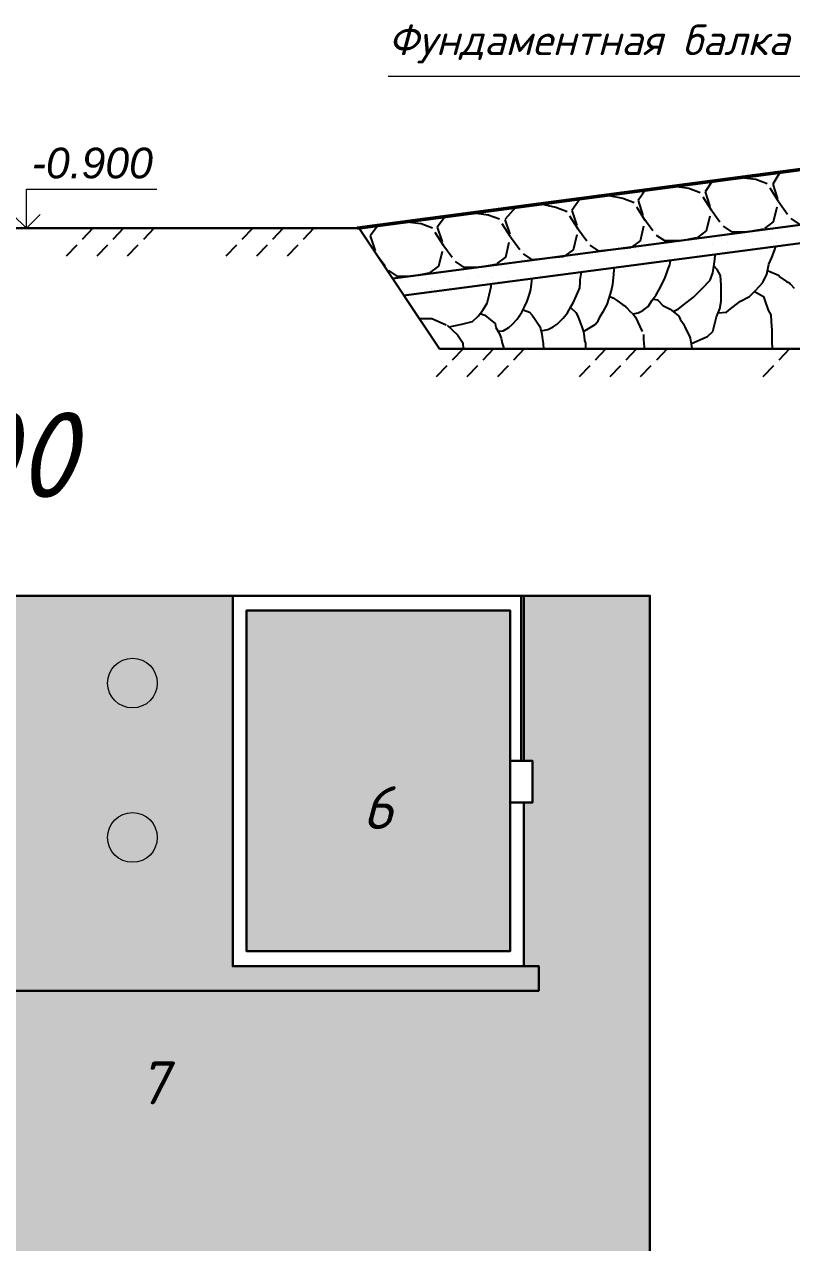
# Model space of a CAD drawing. Header units: millimetres. Extents: x 84778 to 227326, y -44398 to 146312.
# Drawn here: x 205831 to 212101, y -26111 to -16149 of the extents above; entities that cross this region are included whole.
import ezdxf

# ---------------------------------------------------------------- set-up
doc = ezdxf.new("R2010")
doc.units = ezdxf.units.MM
doc.header["$LTSCALE"] = 10
doc.linetypes.add('ACAD_ISO03W100', pattern=[30, 12, -18])
doc.linetypes.add('DASHED', pattern=[19.05, 12.7, -6.35])
for name, color, linetype, lineweight in [('Основная', 7, 'Continuous', 30), ('основной', 7, 'Continuous', 30), ('пунктирная', 7, 'ACAD_ISO03W100', 20), ('Тонкая', 7, 'Continuous', 25)]:
    doc.layers.add(name, color=color, linetype=linetype, lineweight=lineweight)
for name, color, linetype in [('Размерная', 7, 'Continuous'), ('Текст', 7, 'Continuous'), ('Штриховка', 7, 'DASHED')]:
    doc.layers.add(name, color=color, linetype=linetype)
doc.styles.add('Isocpeur', font='isocpeui.ttf')
doc.styles.add('STIL 888', font='ARIALI.TTF')

msp = doc.modelspace()

# ---------------------------------------------------------------- hatches: boundary and pattern name
at = {"layer": 'основной', "ltscale": 1000}
h = msp.add_hatch(color=111, dxfattribs=at)
h.paths.add_polyline_path([(197543.2, -24521.1), (200595.7, -24521.1), (200595.7, -23351.2), (199878.6, -23351.2), (199878.6, -21851.2), (202195.7, -21851.2), (202195.7, -23351.2), (201495.7, -23351.2), (201495.7, -24451.2), (201995.7, -24451.2), (201995.7, -23851.2), (204195.7, -23851.2), (204195.7, -24651.2), (205195.7, -24651.2), (205195.7, -24051.2), (210034.4, -24051.2), (210034.4, -23851.2), (207534.4, -23851.2), (207534.4, -20821.1), (195943.2, -20821.1), (195943.2, -32721.1), (200943.2, -32721.1), (200943.2, -30921.1), (199543.2, -30921.1), (199543.2, -31421.1), (197543.2, -31421.1), (197543.2, -25921.1)])
h.paths.add_polyline_path([(197403.5, -26588.7, -1), (196997.8, -26588.7, -1)], flags=16)
h.paths.add_polyline_path([(196125.2, -25510.1, -1), (196530.9, -25510.1, -1)], flags=16)
h.paths.add_polyline_path([(196883, -24546.2, -1), (197288.7, -24546.2, -1)], flags=16)
h.paths.add_polyline_path([(196553.9, -28020.5, -1), (196148.2, -28020.5, -1)], flags=16)
h.paths.add_polyline_path([(198329.7, -23743, -1), (198735.4, -23743, -1)], flags=16)
h.paths.add_polyline_path([(196171.1, -23238.1, -1), (196576.8, -23238.1, -1)], flags=16)
h.paths.add_polyline_path([(197594.9, -22825, -1), (198000.6, -22825, -1)], flags=16)
h.paths.add_polyline_path([(197380.6, -29076.1, -1), (196974.9, -29076.1, -1)], flags=16)
h.paths.add_polyline_path([(199937.1, -24156.1, -1), (200342.8, -24156.1, -1)], flags=16)
h.paths.add_polyline_path([(199064.5, -22366, -1), (199470.2, -22366, -1)], flags=16)
h.paths.add_polyline_path([(196553.9, -30315.4, -1), (196148.2, -30315.4, -1)], flags=16)
h.paths.add_polyline_path([(197380.6, -31187.5, -1), (196974.9, -31187.5, -1)], flags=16)
h.paths.add_polyline_path([(202722.4, -22820.6, -1), (203128.1, -22820.6, -1)], flags=16)
h.paths.add_polyline_path([(202676.5, -21466.6, -1), (203082.2, -21466.6, -1)], flags=16)
h.paths.add_polyline_path([(203916.5, -22889.5, -1), (204322.2, -22889.5, -1)], flags=16)
h.paths.add_polyline_path([(203870.5, -21489.6, -1), (204276.3, -21489.6, -1)], flags=16)
h.paths.add_polyline_path([(205363.2, -22843.6, -1), (205768.9, -22843.6, -1)], flags=16)
h.paths.add_polyline_path([(205409.1, -21466.6, -1), (205814.8, -21466.6, -1)], flags=16)
h.paths.add_polyline_path([(206511.3, -22797.7, -1), (206917, -22797.7, -1)], flags=16)
h.paths.add_polyline_path([(206511.3, -21535.5, -1), (206917, -21535.5, -1)], flags=16)
h.paths.add_polyline_path([(202896.7, -32721.1), (202896.7, -30921.1), (201943.2, -30921.1), (201943.2, -32721.1)])
h.paths.add_polyline_path([(202209.1, -31833.7, -1), (202614.8, -31833.7, -1)], flags=16)
h.paths.add_polyline_path([(209688.6, -32721.1), (209688.6, -30921.1), (203196.7, -30921.1), (203196.7, -32721.1)])
h.paths.add_polyline_path([(203808.2, -31815.6, -1), (204213.9, -31815.6, -1)], flags=16)
h.paths.add_polyline_path([(204716.7, -31325.2, -1), (205122.4, -31325.2, -1)], flags=16)
h.paths.add_polyline_path([(205534.4, -32106.1, -1), (205940.1, -32106.1, -1)], flags=16)
h.paths.add_polyline_path([(206642.8, -31397.9, -1), (207048.5, -31397.9, -1)], flags=16)
h.paths.add_polyline_path([(207587.7, -32124.3, -1), (207993.4, -32124.3, -1)], flags=16)
h.paths.add_polyline_path([(208659.8, -31488.7, -1), (209065.5, -31488.7, -1)], flags=16)
h.paths.add_polyline_path([(209988.6, -32721.1), (210943.2, -32721.1), (210943.2, -30921.1), (209988.6, -30921.1)])
h.paths.add_polyline_path([(210246.3, -31514.4, -1), (210652, -31514.4, -1)], flags=16)
h.paths.add_polyline_path([(201943.2, -33021.1), (201943.2, -33821.1), (205211.3, -33821.1), (205700.7, -33536.2), (207047.4, -33536.2), (207556, -33821.1), (210943.2, -33821.1), (210943.2, -33021.1)])
h.paths.add_polyline_path([(200943.2, -33821.1), (200943.2, -33021.1), (195943.2, -33021.1), (195943.2, -33821.1)])
h.paths.add_polyline_path([(204369.8, -22322.4), (204834.7, -22322.4), (204834.7, -21797.4), (204369.8, -21797.4)], flags=24)
h.paths.add_polyline_path([(196659, -30140.6), (197123.8, -30140.6), (197123.8, -29615.6), (196659, -29615.6)], flags=24)
h.paths.add_polyline_path([(206439.1, -32387.6), (206903.9, -32387.6), (206903.9, -31862.6), (206439.1, -31862.6)], flags=24)
at = {"layer": 'Тонкая', "ltscale": 1000}
h = msp.add_hatch(color=254, dxfattribs=at)
h.paths.add_polyline_path([(210943.2, -20821.1), (209912.1, -20821.1), (209912.1, -22171), (209982.6, -22171), (209982.6, -22512.2), (209912.1, -22512.2), (209912.1, -23851.2), (210034.4, -23851.2), (210034.4, -24051.2), (205195.7, -24051.2), (205195.7, -24651.2), (205195.7, -25060.4), (205195.7, -25860.4), (201495.7, -25860.4), (201496, -26660.4), (205595.7, -26660.4), (205595.7, -26659.1), (210263.6, -26659.1), (210943.2, -26659.1)])
h.paths.add_polyline_path([(206670.1, -25072.4), (207153.1, -25072.4), (207153.1, -24540.7), (206670.1, -24540.7)], flags=24)
h = msp.add_hatch(color=254, dxfattribs=at)
h.paths.add_polyline_path([(209801.6, -20942.7), (207646.8, -20942.7), (207646.8, -23726.2), (209801.6, -23726.2)])
h.paths.add_polyline_path([(208504.6, -22816.7), (208949, -22816.7), (208949, -22291.7), (208504.6, -22291.7)], flags=24)
h = msp.add_hatch(color=93, dxfattribs=at)
edge = h.paths.add_edge_path()
edge.add_arc((196351.1, -30315.4), 202.9, 0, 360)
edge = h.paths.add_edge_path()
edge.add_arc((197177.7, -31187.5), 202.9, 0, 360)
edge = h.paths.add_edge_path()
edge.add_arc((197200.7, -26588.7), 202.9, 0, 360)
edge = h.paths.add_edge_path()
edge.add_arc((196351.1, -28020.5), 202.9, 0, 360)
edge = h.paths.add_edge_path()
edge.add_arc((197177.7, -29076.1), 202.9, 0, 360)
edge = h.paths.add_edge_path()
edge.add_arc((196374, -23238.1), 202.9, 0, 360)
edge = h.paths.add_edge_path()
edge.add_arc((196328.1, -25510.1), 202.9, 0, 360)
edge = h.paths.add_edge_path()
edge.add_arc((197085.9, -24546.2), 202.9, 0, 360)
edge = h.paths.add_edge_path()
edge.add_arc((197797.7, -22825), 202.9, 0, 360)
edge = h.paths.add_edge_path()
edge.add_arc((199267.4, -22366), 202.9, 0, 360)
edge = h.paths.add_edge_path()
edge.add_arc((198532.5, -23743), 202.9, 0, 360)
edge = h.paths.add_edge_path()
edge.add_arc((200140, -24156.1), 202.9, 0, 360)
edge = h.paths.add_edge_path()
edge.add_arc((202925.2, -22820.6), 202.9, 0, 360)
edge = h.paths.add_edge_path()
edge.add_arc((204119.3, -22889.5), 202.9, 0, 360)
edge = h.paths.add_edge_path()
edge.add_arc((202879.3, -21466.6), 202.9, 0, 360)
edge = h.paths.add_edge_path()
edge.add_arc((204073.4, -21489.6), 202.9, 0, 360)
edge = h.paths.add_edge_path()
edge.add_arc((205611.9, -21466.6), 202.9, 0, 360)
edge = h.paths.add_edge_path()
edge.add_arc((205566, -22843.6), 202.9, 0, 360)
edge = h.paths.add_edge_path()
edge.add_arc((206714.2, -22797.7), 202.9, 0, 360)
edge = h.paths.add_edge_path()
edge.add_arc((206714.2, -21535.5), 202.9, 0, 360)
edge = h.paths.add_edge_path()
edge.add_arc((202412, -31833.7), 202.9, 0, 360)
edge = h.paths.add_edge_path()
edge.add_arc((204011, -31815.6), 202.9, 0, 360)
edge = h.paths.add_edge_path()
edge.add_arc((204919.6, -31325.2), 202.9, 0, 360)
edge = h.paths.add_edge_path()
edge.add_arc((205737.2, -32106.1), 202.9, 0, 360)
edge = h.paths.add_edge_path()
edge.add_arc((206845.7, -31397.9), 202.9, 0, 360)
edge = h.paths.add_edge_path()
edge.add_arc((207790.5, -32124.3), 202.9, 0, 360)
edge = h.paths.add_edge_path()
edge.add_arc((208862.6, -31488.7), 202.9, 0, 360)
edge = h.paths.add_edge_path()
edge.add_arc((210449.1, -31514.4), 202.9, 0, 360)
h.paths.add_polyline_path([(209988.6, -30921.1), (209988.6, -32721.1)])
edge = h.paths.add_edge_path(flags=17)
edge.add_line((209988.6, -30921.1), (209988.6, -32721.1))

# ---------------------------------------------------------------- linework, layer by layer
for p, q in [((195943.2, -20821.1), (210943.2, -20821.1)), ((210943.2, -20821.1), (210943.2, -34821.1)), ((209801.6, -20942.7), (207646.8, -20942.7)), ((209801.6, -23726.2), (209801.6, -20942.7)), ((207646.8, -23726.2), (209801.6, -23726.2))]:
    msp.add_line(p, q)
at = {"color": 0}
msp.add_line((207646.8, -20942.7), (207646.8, -23726.2), dxfattribs=at)
msp.add_lwpolyline([(207534.4, -20821.1), (207534.4, -23851.2), (209912.1, -23851.2), (209912.1, -22512.2), (209801.6, -22512.2), (209801.6, -23726.2), (207646.8, -23726.2), (207646.8, -20942.7), (209801.6, -20942.7), (209801.6, -22171), (209912.1, -22171), (209912.1, -20821.1), (207534.4, -20821.1)], dxfattribs=at)
for points in [[(210034.4, -23851.2), (207534.4, -23851.2), (207534.4, -20821.1)], [(209912.1, -22171), (209912.1, -20821.1)], [(210943.2, -20821.1), (210943.2, -30921.1)], [(209912.1, -23851.2), (209912.1, -22512.2)], [(210034.4, -24051.2), (210034.4, -23851.2)]]:
    msp.add_lwpolyline(points)
msp.add_lwpolyline([(209801.6, -22512.2), (209982.6, -22512.2), (209982.6, -22171), (209801.6, -22171)], close=True)
at = {"lineweight": 0}
for centre in [(206714.2, -21535.5), (206714.2, -22797.7)]:
    msp.add_circle(centre, 202.9, dxfattribs=at)
at = {"layer": 'Defpoints'}
msp.add_line((209224.2, -18802.1), (212584.4, -18802.1), dxfattribs=at)
for radius, start, end in [(401.1, 29.28982, 29.41068), (283.5, 155.51166, 155.89031)]:
    msp.add_arc((210868.6, -18109.3), radius, start, end, dxfattribs=at)
at = {"layer": 'Основная', "lineweight": 50}
msp.add_line((208552.6, -17815.4), (213718.9, -17132.6), dxfattribs=at)
at = {"layer": 'Основная'}
for p, q in [((208841.5, -18227.2), (213568.9, -17602.4)), ((208565, -17812), (209224.2, -18802.1)), ((213568.9, -17752.4), (208933.3, -18365.1)), ((209224.2, -18802.1), (214014.2, -18802.1))]:
    msp.add_line(p, q, dxfattribs=at)
at = {"layer": 'Основная', "ltscale": 50}
msp.add_line((204197.5, -17815.4), (208552.6, -17815.4), dxfattribs=at)
at = {"layer": 'Основная', "ltscale": 1000}
for points in [[(195943.2, -20821.1), (195943.2, -34821.1), (210943.2, -34821.1), (210943.2, -20821.1), (195943.2, -20821.1)], [(200595.7, -24521.1), (200595.7, -23351.2), (199878.6, -23351.2), (199878.6, -21851.2), (202195.7, -21851.2), (202195.7, -23351.2), (201495.7, -23351.2), (201495.7, -24451.2), (201995.7, -24451.2), (201995.7, -23851.2), (204195.7, -23851.2), (204195.7, -24651.2), (205195.7, -24651.2), (205195.7, -24051.2), (210034.4, -24051.2), (210034.4, -23851.2), (207534.4, -23851.2), (207534.4, -20821.1)], [(205195.7, -24051.2), (210034.4, -24051.2), (210034.4, -23851.2), (209912.1, -23851.2), (209912.1, -22512.2), (209982.6, -22512.2), (209982.6, -22171), (209912.1, -22171), (209912.1, -20821.1), (210943.2, -20821.1), (210943.2, -30921.1), (209988.6, -30921.1), (209988.6, -32721.1), (210942.9, -32736.4), (210938.4, -33021.1), (201943.2, -33021.1)], [(209912.1, -23851.2), (209912.1, -22512.2), (209982.6, -22512.2), (209982.6, -22171), (209892.1, -22171), (209892.1, -20821.1)], [(197543.2, -25921.1), (197543.2, -24521.1), (200595.7, -24521.1), (200595.7, -23351.2), (199878.6, -23351.2), (199878.6, -21851.2), (202195.7, -21851.2), (202195.7, -23351.2), (201495.7, -23351.2), (201495.7, -24451.2), (201995.7, -24451.2), (201995.7, -23851.2), (204195.7, -23851.2), (204195.7, -24651.2), (205195.7, -24651.2), (205195.7, -24051.2), (210034.4, -24051.2), (210034.4, -23851.2), (209912.1, -23851.2)], [(209912.1, -23851.2), (210034.4, -23851.2), (210034.4, -24051.2), (205195.7, -24051.2), (205195.7, -24651.2), (204195.7, -24651.2), (204195.7, -23851.2), (201995.7, -23851.2), (201995.7, -24451.2)]]:
    msp.add_lwpolyline(points, dxfattribs=at)
at = {"layer": 'Основная'}
msp.add_lwpolyline([(201995.7, -24451.2), (201995.7, -23851.2), (204195.7, -23851.2), (204195.7, -24651.2), (205195.7, -24651.2), (205195.7, -24051.2), (210034.4, -24051.2)], dxfattribs=at)
at = {"layer": 'основной'}
for p, q in [((208841.5, -18227.2), (213718.9, -17582.6)), ((213718.9, -17732.6), (208933.3, -18365.1)), ((208933.3, -18365.1), (209224.2, -18802.1))]:
    msp.add_line(p, q, dxfattribs=at)
at = {"layer": 'пунктирная', "linetype": 'DASHED', "ltscale": 1000}
for p, q in [((211947.3, -17821.3), (211947.3, -17821.3)), ((211525, -17897), (211525, -17897)), ((211578.6, -17931.1), (211578.6, -17931.1)), ((211712.9, -17882.4), (211712.9, -17882.4)), ((211920.5, -17896.3), (211920.5, -17896.3)), ((211974.1, -17930.4), (211974.1, -17930.4)), ((210815.4, -17982.6), (210815.4, -17982.6)), ((210838.9, -18004.1), (210838.9, -18004.1)), ((211108.1, -17963.5), (211108.1, -17963.5)), ((211183.1, -17931.9), (211183.1, -17931.9)), ((211331.1, -17993.9), (211331.1, -17993.9)), ((211451.2, -17951.2), (211451.2, -17951.2)), ((211783.6, -17946.9), (211783.6, -17946.9)), ((209925.5, -18089.7), (209925.5, -18089.7)), ((209954.7, -18096.1), (209954.7, -18096.1)), ((210189.4, -18056.8), (210189.4, -18056.8)), ((210287.1, -18091.9), (210287.1, -18091.9)), ((210433.7, -18094.1), (210433.7, -18094.1)), ((210457.1, -18115.6), (210457.1, -18115.6)), ((210584.9, -18056.1), (210584.9, -18056.1)), ((210612, -18093.4), (210612, -18093.4)), ((210955, -18081.1), (210955, -18081.1)), ((210980.4, -18055.4), (210980.4, -18055.4)), ((209051.4, -18211.4), (209051.4, -18211.4)), ((209254.6, -18219.4), (209254.6, -18219.4)), ((209458.5, -18226), (209458.5, -18226)), ((209543.7, -18201.2), (209543.7, -18201.2)), ((209650.1, -18218.6), (209650.1, -18218.6)), ((209790.9, -18221.7), (209790.9, -18221.7)), ((210045.6, -18217.9), (210045.6, -18217.9)), ((210051.9, -18205.6), (210051.9, -18205.6)), ((208912.7, -18254.2), (208912.7, -18254.2)), ((209115.5, -18238.3), (209115.5, -18238.3)), ((209161.9, -18312.7), (209161.9, -18312.7)), ((209308.2, -18253.5), (209308.2, -18253.5)), ((209703.7, -18252.8), (209703.7, -18252.8)), ((208962.3, -18355.8), (208962.3, -18355.8))]:
    msp.add_line(p, q, dxfattribs=at)
at = {"layer": 'Размерная', "linetype": 'Continuous', "lineweight": 20}
for p, q in [((205847, -17815.4), (205847, -17495.4)), ((205847, -17495.4), (206912.5, -17495.4)), ((205733.8, -17702.3), (205847, -17815.4)), ((205960.1, -17702.3), (205847, -17815.4))]:
    msp.add_line(p, q, dxfattribs=at)
at = {"layer": 'Текст', "lineweight": 20}
msp.add_line((212246.7, -16575.8), (208803.9, -16575.8), dxfattribs=at)
at = {"layer": 'Тонкая', "linetype": 'DASHED', "ltscale": 1000}
for p, q in [((211947.3, -17821.3), (211947.3, -17821.3)), ((211525, -17897), (211525, -17897)), ((211578.6, -17931.1), (211578.6, -17931.1)), ((211712.9, -17882.4), (211712.9, -17882.4)), ((211920.5, -17896.3), (211920.5, -17896.3)), ((211974.1, -17930.4), (211974.1, -17930.4)), ((210815.4, -17982.6), (210815.4, -17982.6)), ((210838.9, -18004.1), (210838.9, -18004.1)), ((211108.1, -17963.5), (211108.1, -17963.5)), ((211183.1, -17931.9), (211183.1, -17931.9)), ((211331.1, -17993.9), (211331.1, -17993.9)), ((211451.2, -17951.2), (211451.2, -17951.2)), ((211783.6, -17946.9), (211783.6, -17946.9)), ((209925.5, -18089.7), (209925.5, -18089.7)), ((209954.7, -18096.1), (209954.7, -18096.1)), ((210189.4, -18056.8), (210189.4, -18056.8)), ((210287.1, -18091.9), (210287.1, -18091.9)), ((210433.7, -18094.1), (210433.7, -18094.1)), ((210457.1, -18115.6), (210457.1, -18115.6)), ((210584.9, -18056.1), (210584.9, -18056.1)), ((210612, -18093.4), (210612, -18093.4)), ((210955, -18081.1), (210955, -18081.1)), ((210980.4, -18055.4), (210980.4, -18055.4)), ((209051.4, -18211.4), (209051.4, -18211.4)), ((209254.6, -18219.4), (209254.6, -18219.4)), ((209458.5, -18226), (209458.5, -18226)), ((209543.7, -18201.2), (209543.7, -18201.2)), ((209650.1, -18218.6), (209650.1, -18218.6)), ((209790.9, -18221.7), (209790.9, -18221.7)), ((210045.6, -18217.9), (210045.6, -18217.9)), ((210051.9, -18205.6), (210051.9, -18205.6)), ((208912.7, -18254.2), (208912.7, -18254.2)), ((209115.5, -18238.3), (209115.5, -18238.3)), ((209161.9, -18312.7), (209161.9, -18312.7)), ((209308.2, -18253.5), (209308.2, -18253.5)), ((209703.7, -18252.8), (209703.7, -18252.8)), ((208962.3, -18355.8), (208962.3, -18355.8))]:
    msp.add_line(p, q, dxfattribs=at)
at = {"layer": 'Тонкая', "ltscale": 1000}
for points in [[(210034.4, -24051.2), (210034.4, -23851.2), (209912.1, -23851.2), (209912.1, -22512.2), (209982.6, -22512.2), (209982.6, -22171), (209912.1, -22171), (209912.1, -20821.1), (210943.2, -20821.1), (210943.2, -24051.2)], [(207646.8, -23726.2), (207646.8, -20942.7), (209801.6, -20942.7), (209801.6, -23726.2), (207646.8, -23726.2)]]:
    msp.add_lwpolyline(points, dxfattribs=at)
at = {"layer": 'Штриховка'}
for p, q in [((211453.3, -17430.4), (211393.6, -17517.4)), ((211691.8, -17403.4), (211453.3, -17430.4)), ((211808.6, -17418.7), (211691.8, -17403.4)), ((211902.1, -17453.6), (211808.6, -17418.7)), ((212004, -17360.4), (211947.2, -17455.2)), ((212253.5, -17333.9), (212004, -17360.4)), ((210906.1, -17502.4), (210846.5, -17589.7)), ((211144.7, -17475.7), (210906.1, -17502.4)), ((211261.5, -17491.1), (211144.7, -17475.7)), ((211355, -17525.9), (211261.5, -17491.1)), ((211445.8, -17668.9), (211355, -17525.9)), ((211393.6, -17517.4), (211439.9, -17660.4)), ((211992.9, -17596.6), (211902.1, -17453.6)), ((211947.2, -17455.2), (211993.5, -17598.2)), ((210055.3, -17619.9), (209843.6, -17646.4)), ((210173.7, -17645.8), (210055.3, -17619.9)), ((210369.4, -17578.2), (210305.8, -17672.2)), ((210609.5, -17549.9), (210369.4, -17578.2)), ((210720.8, -17573.5), (210609.5, -17549.9)), ((210814.3, -17608.4), (210720.8, -17573.5)), ((210905.1, -17751.4), (210814.3, -17608.4)), ((210846.5, -17589.7), (210892.8, -17732.7)), ((211953.7, -17764.5), (211992.9, -17596.6)), ((211993.5, -17598.2), (212094.8, -17736.8)), ((209264.6, -17727.4), (209205.1, -17806.6)), ((209503.3, -17692.7), (209264.6, -17727.4)), ((209620.1, -17708), (209503.3, -17692.7)), ((209713.6, -17742.9), (209620.1, -17708)), ((209843.6, -17646.4), (209758.7, -17744.5)), ((210267.2, -17680.7), (210173.7, -17645.8)), ((210358, -17823.7), (210267.2, -17680.7)), ((210305.8, -17672.2), (210352.1, -17815.2)), ((211406.6, -17836.8), (211445.8, -17668.9)), ((211439.9, -17660.4), (211541.3, -17799)), ((206390.8, -17815.4), (206158.3, -18059.8)), ((206640.8, -17815.4), (206408.3, -18059.8)), ((206890.8, -17815.4), (206658.3, -18059.8)), ((207697, -17815.4), (207464.5, -18059.8)), ((207947, -17815.4), (207714.5, -18059.8)), ((208197, -17815.4), (207964.5, -18059.8)), ((208717.5, -17799.7), (208658, -17879)), ((208956.2, -17765), (208717.5, -17799.7)), ((209073, -17780.3), (208956.2, -17765)), ((209166.5, -17815.2), (209073, -17780.3)), ((209257.3, -17958.2), (209166.5, -17815.2)), ((209205.1, -17806.6), (209251.4, -17949.7)), ((209804.4, -17885.9), (209713.6, -17742.9)), ((209758.7, -17744.5), (209805, -17887.5)), ((210318.8, -17991.6), (210358, -17823.7)), ((210352.1, -17815.2), (210453.4, -17953.8)), ((210865.9, -17919.3), (210905.1, -17751.4)), ((210892.8, -17732.7), (210994.1, -17871.3)), ((211541.3, -17799), (211609.6, -17845.2)), ((211749.9, -17842.8), (211881.6, -17818.5)), ((211881.6, -17818.5), (211953.7, -17764.5)), ((212094.8, -17736.8), (212163.1, -17783.1)), ((208658, -17879), (208704.3, -18022)), ((209765.2, -18053.7), (209804.4, -17885.9)), ((209805, -17887.5), (209906.3, -18026.1)), ((210793.7, -17973.3), (210865.9, -17919.3)), ((210994.1, -17871.3), (211062.4, -17917.5)), ((211062.4, -17917.5), (211202.8, -17915.1)), ((211202.8, -17915.1), (211334.4, -17890.9)), ((211334.4, -17890.9), (211406.6, -17836.8)), ((211609.6, -17845.2), (211749.9, -17842.8)), ((208704.3, -18022), (208805.6, -18160.6)), ((209218.1, -18126.1), (209257.3, -17958.2)), ((209251.4, -17949.7), (209352.7, -18088.3)), ((209906.3, -18026.1), (209974.6, -18072.3)), ((210246.6, -18045.6), (210318.8, -17991.6)), ((210453.4, -17953.8), (210521.7, -18000)), ((210521.7, -18000), (210660.7, -17987.1)), ((210660.7, -17987.1), (210793.7, -17973.3)), ((211477.9, -18034.8), (211477.9, -18028.7)), ((211941, -18056.3), (211962.5, -17997.1)), ((211962.5, -17997.1), (211972.2, -17963.4)), ((209145.9, -18180.1), (209218.1, -18126.1)), ((209352.7, -18088.3), (209421, -18134.5)), ((209561.4, -18132.1), (209693, -18107.8)), ((209693, -18107.8), (209765.2, -18053.7)), ((209974.6, -18072.3), (210110.5, -18058.9)), ((210110.5, -18058.9), (210246.6, -18045.6)), ((211089.9, -18156.9), (211104.7, -18115.5)), ((211104.7, -18115.5), (211110.6, -18083)), ((211110.6, -18083), (211110.6, -18077.1)), ((211456.3, -18180.1), (211467.1, -18110.1)), ((211494, -18153.2), (211465, -18124.1)), ((211467.1, -18110.1), (211472.5, -18072.5)), ((211472.5, -18072.5), (211477.9, -18034.8)), ((211897.9, -18190.8), (211914.1, -18110.1)), ((211914.1, -18110.1), (211941, -18056.3)), ((208805.6, -18160.6), (208873.9, -18206.8)), ((208873.9, -18206.8), (209014.3, -18204.4)), ((209014.3, -18204.4), (209145.9, -18180.1)), ((209421, -18134.5), (209561.4, -18132.1)), ((209975.2, -18270.6), (209980.7, -18226.6)), ((210374.5, -18237.8), (210384.5, -18172.9)), ((210640.4, -18272.2), (210646.3, -18221.9)), ((210646.3, -18221.9), (210652.2, -18159.9)), ((210652.2, -18159.9), (210652.2, -18139.2)), ((211063.3, -18233.7), (211078, -18189.4)), ((211078, -18189.4), (211089.9, -18156.9)), ((211434.8, -18239.3), (211456.3, -18180.1)), ((211521, -18201.6), (211494, -18153.2)), ((211526.4, -18282.3), (211521, -18201.6)), ((211865.6, -18260.8), (211897.9, -18190.8)), ((211903.6, -18162.5), (211994.4, -18200.4)), ((211994.4, -18200.4), (212000.3, -18209.2)), ((212000.3, -18209.2), (212059.5, -18250.6)), ((209628.4, -18363.5), (209646.5, -18293.6)), ((209646.5, -18293.6), (209648.7, -18271)), ((209959.5, -18354.7), (209971.2, -18315.6)), ((209971.2, -18315.6), (209975.2, -18270.6)), ((210344.5, -18365.2), (210369.5, -18302.8)), ((210369.5, -18302.8), (210372, -18257.8)), ((210372, -18257.8), (210374.5, -18237.8)), ((210610.8, -18387.4), (210628.5, -18325.3)), ((210628.5, -18325.3), (210640.4, -18272.2)), ((210995.2, -18360.8), (211018.9, -18316.5)), ((211018.9, -18316.5), (211063.3, -18233.7)), ((211300.2, -18379.2), (211370.2, -18309.2)), ((211370.2, -18309.2), (211434.8, -18239.3)), ((211526.4, -18330.7), (211526.4, -18282.3)), ((211757.9, -18373.8), (211806.4, -18325.4)), ((211806.4, -18325.4), (211865.6, -18260.8)), ((212059.5, -18250.6), (212083.1, -18262.4)), ((212083.1, -18262.4), (212092, -18274.2)), ((212092, -18274.2), (212121.6, -18306.7)), ((209576.4, -18485.4), (209612.6, -18429)), ((209612.6, -18429), (209628.4, -18363.5)), ((209918.4, -18458.5), (209939.9, -18413.4)), ((209939.9, -18413.4), (209959.5, -18354.7)), ((210299.5, -18452.6), (210319.5, -18420.1)), ((210319.5, -18420.1), (210344.5, -18365.2)), ((210593, -18440.6), (210610.8, -18387.4)), ((210614.8, -18373.5), (210655.1, -18390.4)), ((210655.1, -18390.4), (210661.1, -18399.2)), ((210661.1, -18399.2), (210720.2, -18440.6)), ((210930.2, -18455.4), (210962.7, -18405.1)), ((210962.7, -18405.1), (210995.2, -18360.8)), ((210971.6, -18396.3), (211001.2, -18402.2)), ((211001.2, -18402.2), (211010, -18408.1)), ((211010, -18408.1), (211048.5, -18446.5)), ((211214, -18443.7), (211300.2, -18379.2)), ((211515.6, -18476), (211526.4, -18411.5)), ((211526.4, -18411.5), (211526.4, -18330.7)), ((211601.7, -18476), (211682.5, -18411.5)), ((211682.5, -18411.5), (211757.9, -18373.8)), ((211799, -18332.7), (211871, -18373.8)), ((211871, -18373.8), (211881.7, -18406.1)), ((211881.7, -18406.1), (211908.7, -18486.8)), ((209540.3, -18535.1), (209576.4, -18485.4)), ((209555.8, -18513.8), (209595.3, -18526.9)), ((209595.3, -18526.9), (209640.3, -18566.1)), ((209859.6, -18558.3), (209896.8, -18503.5)), ((209896.8, -18503.5), (209918.4, -18458.5)), ((209906.2, -18483.8), (209959.7, -18502.5)), ((209959.7, -18502.5), (209979.7, -18527.5)), ((209979.7, -18527.5), (210004.7, -18562.4)), ((210234.6, -18552.5), (210269.5, -18507.5)), ((210269.5, -18507.5), (210299.5, -18452.6)), ((210293.5, -18463.7), (210338.7, -18505.6)), ((210338.7, -18505.6), (210353.5, -18535.2)), ((210539.8, -18532.2), (210563.5, -18493.8)), ((210563.5, -18493.8), (210593, -18440.6)), ((210720.2, -18440.6), (210743.9, -18452.4)), ((210743.9, -18452.4), (210752.7, -18464.2)), ((210752.7, -18464.2), (210782.3, -18496.8)), ((210782.3, -18496.8), (210806, -18517.4)), ((210805.4, -18517), (210847.4, -18508.6)), ((210806, -18517.4), (210826.7, -18544)), ((210847.4, -18508.6), (210885.8, -18487.9)), ((210885.8, -18487.9), (210930.2, -18455.4)), ((211048.5, -18446.5), (211107.6, -18479)), ((211107.6, -18479), (211134.2, -18496.8)), ((211133.3, -18497.6), (211176.3, -18476)), ((211134.2, -18496.8), (211178.6, -18535.2)), ((211176.3, -18476), (211214, -18443.7)), ((211488.7, -18540.6), (211515.6, -18476)), ((211502.2, -18508.1), (211569.4, -18502.9)), ((211569.4, -18502.9), (211601.7, -18476)), ((211908.7, -18486.8), (211930.2, -18524.5)), ((211930.2, -18524.5), (211935.6, -18578.3)), ((209061.3, -18553.4), (209161.4, -18553.4)), ((209161.4, -18553.4), (209285.3, -18608.7)), ((209285.3, -18608.7), (209369.6, -18687.7)), ((209303.1, -18623.1), (209407, -18600.6)), ((209407, -18600.6), (209492.9, -18578)), ((209492.9, -18578), (209540.3, -18535.1)), ((209640.3, -18566.1), (209679.5, -18595.4)), ((209679.5, -18595.4), (209683.4, -18628.7)), ((209683.4, -18628.7), (209710.8, -18673.7)), ((209744.1, -18656.1), (209791.1, -18628.7)), ((209791.1, -18628.7), (209818.5, -18603.3)), ((209818.5, -18603.3), (209859.6, -18558.3)), ((210004.7, -18562.4), (210037.2, -18609.9)), ((210037.2, -18609.9), (210049.7, -18634.9)), ((210109.6, -18644.8), (210152.1, -18622.4)), ((210152.1, -18622.4), (210184.6, -18599.9)), ((210184.6, -18599.9), (210234.6, -18552.5)), ((210353.5, -18535.2), (210374.2, -18585.4)), ((210374.2, -18585.4), (210383.1, -18615)), ((210383.1, -18615), (210400.8, -18662.2)), ((210442.2, -18635.6), (210495.5, -18603.1)), ((210495.5, -18603.1), (210519.1, -18573.6)), ((210519.1, -18573.6), (210539.8, -18532.2)), ((210826.7, -18544), (210891.7, -18685.9)), ((211178.6, -18535.2), (211190.4, -18558.8)), ((211190.4, -18558.8), (211214.1, -18594.3)), ((211214.1, -18594.3), (211228.9, -18620.9)), ((211228.9, -18620.9), (211252.5, -18674.1)), ((211456.3, -18659), (211472.5, -18594.4)), ((211472.5, -18594.4), (211488.7, -18540.6)), ((211935.6, -18578.3), (211941, -18648.2)), ((209369.6, -18687.7), (209414.4, -18753.5)), ((209703, -18658.1), (209744.1, -18656.1)), ((209710.8, -18673.7), (209726.5, -18714.8)), ((209726.5, -18714.8), (209736.3, -18755.9)), ((210049.7, -18634.9), (210059.6, -18682.3)), ((210054.7, -18654.8), (210109.6, -18644.8)), ((210059.6, -18682.3), (210064.6, -18724.8)), ((210064.6, -18724.8), (210072.1, -18759.7)), ((210400.8, -18659.3), (210442.2, -18635.6)), ((210400.8, -18662.2), (210406.7, -18700.7)), ((210406.7, -18700.7), (210409.7, -18733.2)), ((210891.7, -18685.9), (210891.7, -18730.2)), ((211252.5, -18674.1), (211267.3, -18697.7)), ((211267.3, -18697.7), (211273.2, -18715.4)), ((211273.2, -18715.4), (211279.1, -18762.7)), ((211278.9, -18760.5), (211375.6, -18718.2)), ((211375.6, -18718.2), (211413.3, -18702)), ((211413.3, -18702), (211456.3, -18659)), ((211941, -18648.2), (211941, -18696.6)), ((211941, -18696.6), (211941, -18723.6)), ((211941, -18723.6), (211941, -18761.2)), ((209415.9, -18802.1), (209183.4, -19046.4)), ((209414.4, -18753.5), (209417.1, -18800.9)), ((209665.9, -18802.1), (209433.4, -19046.4)), ((209915.9, -18802.1), (209683.4, -19046.4)), ((209736.3, -18755.9), (209746, -18787.2)), ((209746, -18787.2), (209748, -18800.9)), ((210072.1, -18759.7), (210074.8, -18802.1)), ((210583.4, -18801.9), (210350.9, -19046.3)), ((210409.7, -18733.2), (210415.6, -18756.8)), ((210415.6, -18756.8), (210415.6, -18777.5)), ((210415.6, -18777.5), (210415.6, -18795.2)), ((210415.6, -18795.2), (210415.6, -18801.1)), ((210833.4, -18801.9), (210600.9, -19046.3)), ((211083.4, -18801.9), (210850.9, -19046.3)), ((210891.7, -18730.2), (210894.7, -18753.9)), ((210894.7, -18753.9), (210897.6, -18792.3)), ((210897.6, -18792.3), (210900.1, -18802.1)), ((211279.1, -18762.7), (211282.1, -18774.5)), ((211282.1, -18774.5), (211285.5, -18802.1)), ((212084.3, -18801.9), (211851.8, -19046.3)), ((211941, -18761.2), (211946.1, -18802.1))]:
    msp.add_line(p, q, dxfattribs=at)
msp.add_arc((210868.6, -18109.3), 401.1, 87.66524, 88.69188, dxfattribs=at)

# ---------------------------------------------------------------- texts
at = {"style": 'Isocpeur'}
msp.add_text('Генплан М1:500', height=700, dxfattribs=at).set_placement((199429.2, -20019.1))
at = {"layer": 'Размерная', "linetype": 'Continuous', "ltscale": 50, "style": 'STIL 888'}
msp.add_text('-0.900', height=250, dxfattribs=at).set_placement((205891.2, -17407.5))
at = {"layer": 'Текст', "lineweight": 30, "style": 'Isocpeur'}
msp.add_text('Фундаментная балка', height=250, dxfattribs=at).set_placement((208803.9, -16400.4))
at = {"layer": 'Тонкая', "lineweight": 13, "style": 'Isocpeur'}
for s, p in [('6', (208592.1, -22729.2)), ('7', (206758.8, -24979.3))]:
    msp.add_text(s, height=350, dxfattribs=at).set_placement(p)

doc.saveas('drawing.dxf')
